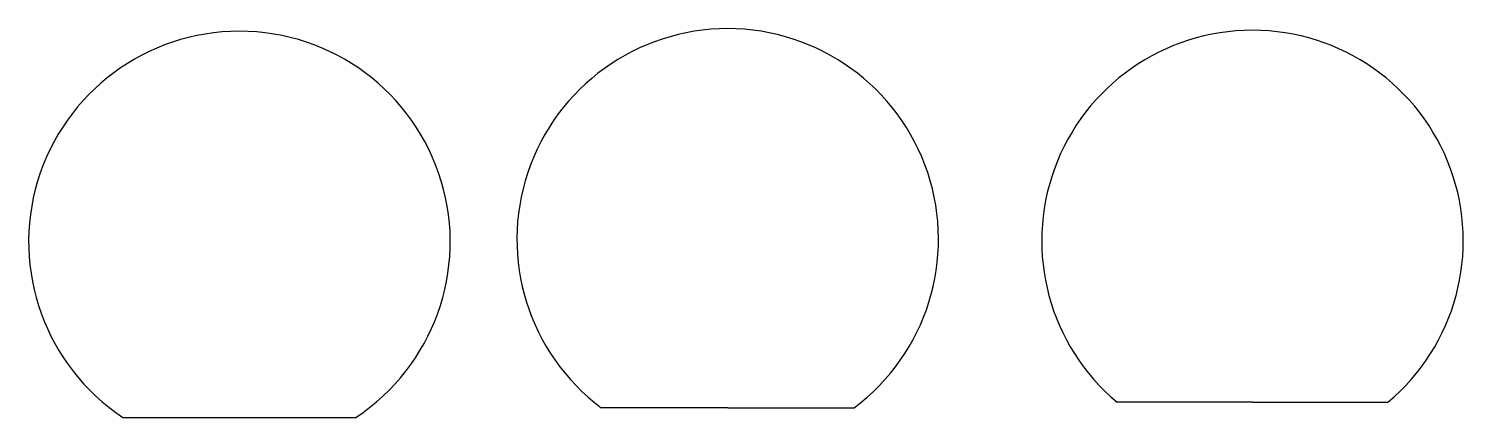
# Model space of a CAD drawing. Header units: millimetres. Extents: x 2633.8 to 2654.2, y 2079.7 to 2085.2.
import ezdxf

# ---------------------------------------------------------------- set-up
doc = ezdxf.new("R2010")
doc.units = ezdxf.units.MM

msp = doc.modelspace()

# ---------------------------------------------------------------- linework, layer by layer
for p, q in [((2643.711, 2079.826), (2641.911, 2079.826)), ((2643.711, 2079.826), (2645.511, 2079.826)), ((2651.18, 2079.903), (2649.254, 2079.903)), ((2651.18, 2079.903), (2653.106, 2079.903)), ((2635.104, 2079.689), (2638.421, 2079.689))]:
    msp.add_line(p, q)
for centre, start, end in [((2636.762, 2082.189), 303.5573, 236.4427), ((2643.711, 2082.226), 306.8699, 233.1301), ((2651.18, 2082.203), 309.9445, 230.0555)]:
    msp.add_arc(centre, 3, start, end)

doc.saveas('drawing.dxf')
